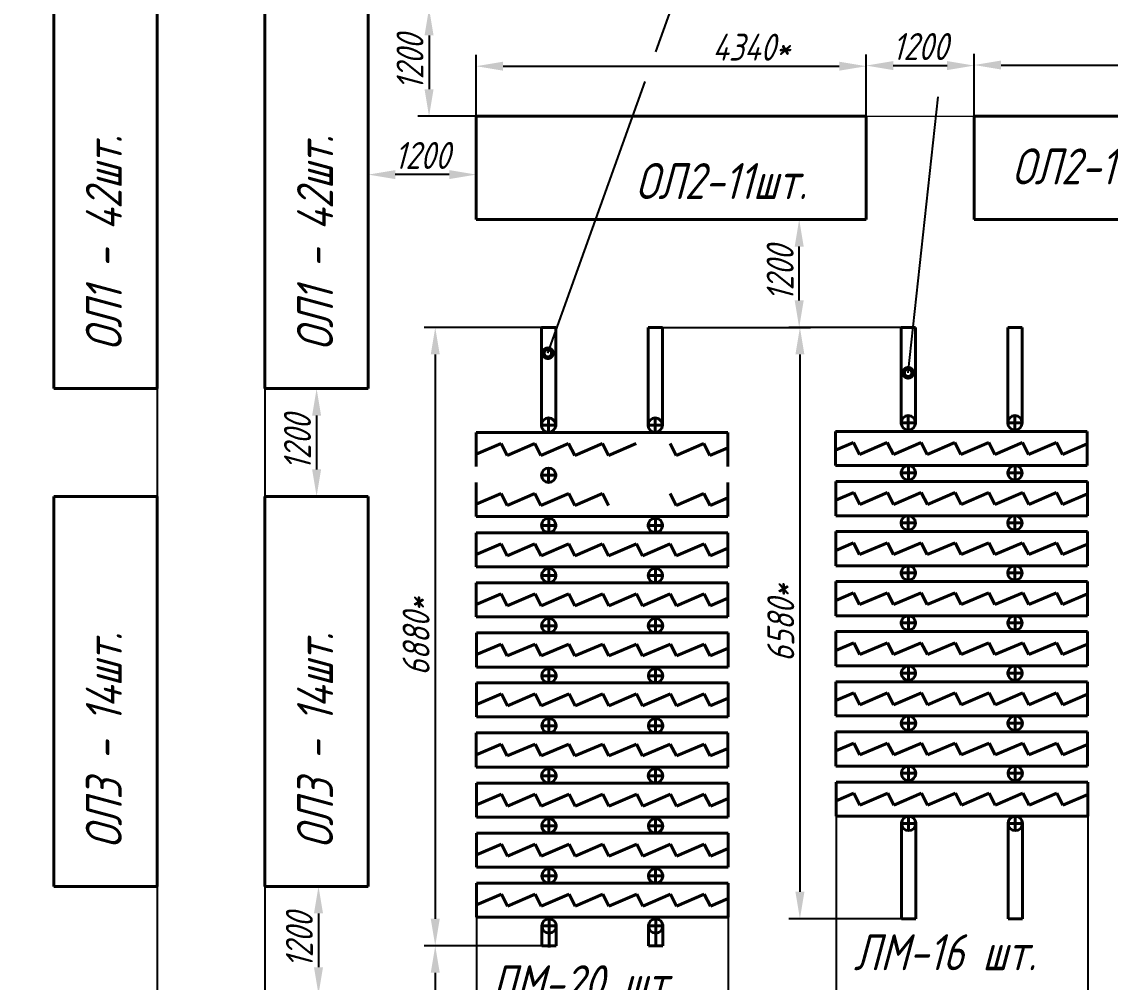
# Model space of a CAD drawing. Header units: millimetres. Extents: x -80926 to 207199, y -554506 to -32322.
# Drawn here: x 14348 to 26458, y -319440 to -308752 of the extents above; entities that cross this region are included whole.
import ezdxf

# ---------------------------------------------------------------- set-up
doc = ezdxf.new("R2010")
doc.units = ezdxf.units.MM
doc.layers.add('DIM', color=5, linetype='Continuous', lineweight=15)
doc.layers.add('KORP', color=200, linetype='Continuous', lineweight=40)
doc.styles.add('GOST 2.304', font='CS_Gost2304.shx', dxfattribs={"oblique": 15})
doc.dimstyles.new('GOST', dxfattribs={"dimscale": 0, "dimtxt": 3, "dimasz": 3, "dimexe": 1.25, "dimexo": 0, "dimtad": 1, "dimtoh": 1, "dimdec": 3, "dimtxsty": 'GOST 2.304', "dimcen": 5, "dimadec": 3, "dimazin": 2, "dimtfac": 0.75, "dimtdec": 4, "dimtmove": 1, "dimatfit": 3, "dimfxl": 0, "dimtolj": 1, "dimarcsym": 0})

# ---------------------------------------------------------------- blocks, each defined once
blk = doc.blocks.new('*D240')
at = {"layer": 'Defpoints', "color": 0}
for p in [(17527, -318374), (17527, -319574), (17649, -319574)]:
    blk.add_point(p, dxfattribs=at)
at = {"layer": 'DIM', "color": 0, "lineweight": -2}
for p, q in [((17527, -318374), (17774, -318374)), ((17649, -318674), (17649, -319274)), ((17527, -319574), (17774, -319574))]:
    blk.add_line(p, q, dxfattribs=at)
at = {"layer": 'DIM', "color": 0}
for points in [[(17599, -318674), (17699, -318674), (17649, -318374)], [(17599, -319274), (17699, -319274), (17649, -319574)]]:
    blk.add_solid(points, dxfattribs=at)
at = {"layer": 'DIM', "color": 0, "insert": (17436, -318974), "char_height": 300, "attachment_point": 5, "rotation": 90, "style": 'GOST 2.304'}
blk.add_mtext('\\A1;1200', dxfattribs=at)
blk = doc.blocks.new('*D244')
at = {"layer": 'Defpoints', "color": 0}
for p in [(18203, -310379), (18203, -310453), (19403, -310379)]:
    blk.add_point(p, dxfattribs=at)
at = {"layer": 'DIM', "color": 0, "lineweight": -2}
for p, q in [((18203, -310379), (18203, -310578)), ((19103, -310453), (18503, -310453)), ((19403, -310379), (19403, -310578))]:
    blk.add_line(p, q, dxfattribs=at)
at = {"layer": 'DIM', "color": 0}
for points in [[(18503, -310403), (18503, -310503), (18203, -310453)], [(19103, -310403), (19103, -310503), (19403, -310453)]]:
    blk.add_solid(points, dxfattribs=at)
at = {"layer": 'DIM', "color": 0, "insert": (18803, -310240), "char_height": 300, "attachment_point": 5, "style": 'GOST 2.304'}
blk.add_mtext('\\A1;1200', dxfattribs=at)
blk = doc.blocks.new('*D245')
at = {"layer": 'Defpoints', "color": 0, "ltscale": 100}
for p in [(19812, -308604), (18879, -309804), (19403, -309804)]:
    blk.add_point(p, dxfattribs=at)
at = {"layer": 'DIM', "color": 0, "lineweight": -2, "ltscale": 100}
for p, q in [((19812, -308604), (18754, -308604)), ((18879, -308904), (18879, -309504)), ((19403, -309804), (18754, -309804))]:
    blk.add_line(p, q, dxfattribs=at)
at = {"layer": 'DIM', "color": 0, "ltscale": 100}
for points in [[(18829, -308904), (18929, -308904), (18879, -308604)], [(18829, -309504), (18929, -309504), (18879, -309804)]]:
    blk.add_solid(points, dxfattribs=at)
at = {"layer": 'DIM', "color": 0, "ltscale": 100, "insert": (18667, -309204), "char_height": 300, "attachment_point": 5, "rotation": 90, "style": 'GOST 2.304'}
blk.add_mtext('\\A1;1200', dxfattribs=at)
blk = doc.blocks.new('*D246')
at = {"layer": 'Defpoints', "color": 0, "ltscale": 100}
for p in [(23743, -309247), (19403, -309804), (23743, -309804)]:
    blk.add_point(p, dxfattribs=at)
at = {"layer": 'DIM', "color": 0, "lineweight": -2, "ltscale": 100}
for p, q in [((19403, -309804), (19403, -309122)), ((23743, -309804), (23743, -309122)), ((19703, -309247), (23443, -309247))]:
    blk.add_line(p, q, dxfattribs=at)
at = {"layer": 'DIM', "color": 0, "ltscale": 100}
for points in [[(19703, -309197), (19703, -309297), (19403, -309247)], [(23443, -309197), (23443, -309297), (23743, -309247)]]:
    blk.add_solid(points, dxfattribs=at)
at = {"layer": 'DIM', "color": 0, "ltscale": 100, "insert": (22463, -309035), "char_height": 300, "attachment_point": 5, "style": 'GOST 2.304'}
blk.add_mtext('\\A1;4340*', dxfattribs=at)
blk = doc.blocks.new('*D247')
at = {"layer": 'Defpoints', "color": 0, "ltscale": 100}
for p in [(24943, -309240), (23743, -309804), (24943, -309804)]:
    blk.add_point(p, dxfattribs=at)
at = {"layer": 'DIM', "color": 0, "lineweight": -2, "ltscale": 100}
for p, q in [((23743, -309804), (23743, -309115)), ((24943, -309804), (24943, -309115)), ((24043, -309240), (24643, -309240))]:
    blk.add_line(p, q, dxfattribs=at)
at = {"layer": 'DIM', "color": 0, "ltscale": 100}
for points in [[(24043, -309190), (24043, -309290), (23743, -309240)], [(24643, -309190), (24643, -309290), (24943, -309240)]]:
    blk.add_solid(points, dxfattribs=at)
at = {"layer": 'DIM', "color": 0, "ltscale": 100, "insert": (24343, -309028), "char_height": 300, "attachment_point": 5, "style": 'GOST 2.304'}
blk.add_mtext('\\A1;1200', dxfattribs=at)
blk = doc.blocks.new('*D248')
at = {"layer": 'Defpoints', "color": 0, "ltscale": 100}
for p in [(29283, -309234), (24943, -309804), (29283, -309804)]:
    blk.add_point(p, dxfattribs=at)
at = {"layer": 'DIM', "color": 0, "lineweight": -2, "ltscale": 100}
for p, q in [((24943, -309804), (24943, -309109)), ((29283, -309804), (29283, -309109)), ((25243, -309234), (28983, -309234))]:
    blk.add_line(p, q, dxfattribs=at)
at = {"layer": 'DIM', "color": 0, "ltscale": 100}
for points in [[(25243, -309184), (25243, -309284), (24943, -309234)], [(28983, -309184), (28983, -309284), (29283, -309234)]]:
    blk.add_solid(points, dxfattribs=at)
at = {"layer": 'DIM', "color": 0, "ltscale": 100, "insert": (27113, -309021), "char_height": 300, "attachment_point": 5, "style": 'GOST 2.304'}
blk.add_mtext('\\A1;4340*', dxfattribs=at)
blk = doc.blocks.new('*D249')
at = {"layer": 'Defpoints', "color": 0}
for p in [(20134, -319034), (18948, -320944), (19343, -320944)]:
    blk.add_point(p, dxfattribs=at)
at = {"layer": 'DIM', "color": 0, "lineweight": -2}
for p, q in [((20134, -319034), (18823, -319034)), ((18948, -319334), (18948, -320644)), ((19343, -320944), (18823, -320944))]:
    blk.add_line(p, q, dxfattribs=at)
at = {"layer": 'DIM', "color": 0}
for points in [[(18898, -319334), (18998, -319334), (18948, -319034)], [(18898, -320644), (18998, -320644), (18948, -320944)]]:
    blk.add_solid(points, dxfattribs=at)
at = {"layer": 'DIM', "color": 0, "insert": (18735, -319989), "char_height": 300, "attachment_point": 5, "rotation": 90, "style": 'GOST 2.304'}
blk.add_mtext('\\A1;1970*', dxfattribs=at)
blk = doc.blocks.new('*D250')
at = {"layer": 'Defpoints', "color": 0, "ltscale": 100}
for p in [(21476, -310954), (22997, -310954), (21476, -312154)]:
    blk.add_point(p, dxfattribs=at)
at = {"layer": 'DIM', "color": 0, "lineweight": -2, "ltscale": 100}
for p, q in [((21476, -310954), (23122, -310954)), ((22997, -311854), (22997, -311254)), ((21476, -312154), (23122, -312154))]:
    blk.add_line(p, q, dxfattribs=at)
at = {"layer": 'DIM', "color": 0, "ltscale": 100}
for points in [[(22947, -311254), (23047, -311254), (22997, -310954)], [(22947, -311854), (23047, -311854), (22997, -312154)]]:
    blk.add_solid(points, dxfattribs=at)
at = {"layer": 'DIM', "color": 0, "ltscale": 100, "insert": (22785, -311554), "char_height": 300, "attachment_point": 5, "rotation": 90, "style": 'GOST 2.304'}
blk.add_mtext('\\A1;1200', dxfattribs=at)
blk = doc.blocks.new('*D253')
at = {"layer": 'Defpoints', "color": 0}
for p in [(17628, -312834), (17628, -314034), (17628, -314034)]:
    blk.add_point(p, dxfattribs=at)
at = {"layer": 'DIM', "color": 0, "lineweight": -2}
for p, q in [((17628, -312834), (17503, -312834)), ((17628, -313134), (17628, -313734)), ((17628, -314034), (17503, -314034))]:
    blk.add_line(p, q, dxfattribs=at)
at = {"layer": 'DIM', "color": 0}
for points in [[(17578, -313134), (17678, -313134), (17628, -312834)], [(17578, -313734), (17678, -313734), (17628, -314034)]]:
    blk.add_solid(points, dxfattribs=at)
at = {"layer": 'DIM', "color": 0, "insert": (17415, -313434), "char_height": 300, "attachment_point": 5, "rotation": 90, "style": 'GOST 2.304'}
blk.add_mtext('\\A1;1200', dxfattribs=at)
blk = doc.blocks.new('*D254')
at = {"layer": 'Defpoints', "color": 0, "ltscale": 100}
for p in [(18203, -308494), (18758, -308604), (18879, -308604)]:
    blk.add_point(p, dxfattribs=at)
at = {"layer": 'DIM', "color": 0, "lineweight": -2, "ltscale": 100}
for p, q in [((18879, -308549), (21103, -306157)), ((21103, -306157), (22117, -306157)), ((18879, -308194), (18879, -307894)), ((18203, -308494), (19004, -308494)), ((18879, -308494), (18879, -308604)), ((18879, -308494), (18879, -308604)), ((18758, -308604), (19004, -308604)), ((18879, -308904), (18879, -309204))]:
    blk.add_line(p, q, dxfattribs=at)
at = {"layer": 'DIM', "color": 0, "ltscale": 100}
for points in [[(18829, -308194), (18929, -308194), (18879, -308494)], [(18829, -308904), (18929, -308904), (18879, -308604)]]:
    blk.add_solid(points, dxfattribs=at)
at = {"layer": 'DIM', "color": 0, "ltscale": 100, "insert": (21610, -305944), "char_height": 300, "attachment_point": 5, "style": 'GOST 2.304'}
blk.add_mtext('\\A1;110*', dxfattribs=at)
blk = doc.blocks.new('*D256')
at = {"layer": 'Defpoints', "color": 0}
for p in [(19407, -318717), (22207, -318717), (22207, -320437)]:
    blk.add_point(p, dxfattribs=at)
at = {"layer": 'DIM', "color": 0, "lineweight": -2}
for p, q in [((19407, -318717), (19407, -320562)), ((22207, -318717), (22207, -320562)), ((19707, -320437), (21907, -320437))]:
    blk.add_line(p, q, dxfattribs=at)
at = {"layer": 'DIM', "color": 0}
for points in [[(19707, -320387), (19707, -320487), (19407, -320437)], [(21907, -320387), (21907, -320487), (22207, -320437)]]:
    blk.add_solid(points, dxfattribs=at)
at = {"layer": 'DIM', "color": 0, "insert": (20807, -320225), "char_height": 300, "attachment_point": 5, "style": 'GOST 2.304'}
blk.add_mtext('\\A1;2800*', dxfattribs=at)
blk = doc.blocks.new('*D257')
at = {"layer": 'Defpoints', "color": 0}
for p in [(23407, -317593), (22207, -319034), (23407, -320437)]:
    blk.add_point(p, dxfattribs=at)
at = {"layer": 'DIM', "color": 0, "lineweight": -2}
for p, q in [((23407, -317593), (23407, -320562)), ((22207, -319034), (22207, -320562)), ((22507, -320437), (23107, -320437))]:
    blk.add_line(p, q, dxfattribs=at)
at = {"layer": 'DIM', "color": 0}
for points in [[(22507, -320387), (22507, -320487), (22207, -320437)], [(23107, -320387), (23107, -320487), (23407, -320437)]]:
    blk.add_solid(points, dxfattribs=at)
at = {"layer": 'DIM', "color": 0, "insert": (22807, -320225), "char_height": 300, "attachment_point": 5, "style": 'GOST 2.304'}
blk.add_mtext('\\A1;1200', dxfattribs=at)
blk = doc.blocks.new('*D258')
at = {"layer": 'Defpoints', "color": 0}
for p in [(23407, -317593), (26207, -317593), (26207, -320437)]:
    blk.add_point(p, dxfattribs=at)
at = {"layer": 'DIM', "color": 0, "lineweight": -2}
for p, q in [((23407, -317593), (23407, -320562)), ((26207, -317593), (26207, -320562)), ((23707, -320437), (25907, -320437))]:
    blk.add_line(p, q, dxfattribs=at)
at = {"layer": 'DIM', "color": 0}
for points in [[(23707, -320387), (23707, -320487), (23407, -320437)], [(25907, -320387), (25907, -320487), (26207, -320437)]]:
    blk.add_solid(points, dxfattribs=at)
at = {"layer": 'DIM', "color": 0, "insert": (24807, -320225), "char_height": 300, "attachment_point": 5, "style": 'GOST 2.304'}
blk.add_mtext('\\A1;2800*', dxfattribs=at)
blk = doc.blocks.new('*D314')
at = {"layer": 'Defpoints', "color": 0}
for p in [(20129, -312154), (18948, -319034), (20129, -319034)]:
    blk.add_point(p, dxfattribs=at)
at = {"layer": 'DIM', "color": 0, "lineweight": -2}
for p, q in [((20129, -312154), (18823, -312154)), ((18948, -312454), (18948, -318734)), ((20129, -319034), (18823, -319034))]:
    blk.add_line(p, q, dxfattribs=at)
at = {"layer": 'DIM', "color": 0}
for points in [[(18898, -312454), (18998, -312454), (18948, -312154)], [(18898, -318734), (18998, -318734), (18948, -319034)]]:
    blk.add_solid(points, dxfattribs=at)
at = {"layer": 'DIM', "color": 0, "insert": (18735, -315594), "char_height": 300, "attachment_point": 5, "rotation": 90, "style": 'GOST 2.304'}
blk.add_mtext('\\A1;6880*', dxfattribs=at)
blk = doc.blocks.new('*D315')
at = {"layer": 'Defpoints', "color": 0, "ltscale": 100}
for p in [(24131, -312154), (23005, -318734), (24135, -318734)]:
    blk.add_point(p, dxfattribs=at)
at = {"layer": 'DIM', "color": 0, "lineweight": -2, "ltscale": 100}
for p, q in [((24131, -312154), (22880, -312154)), ((23005, -312454), (23005, -318434)), ((24135, -318734), (22880, -318734))]:
    blk.add_line(p, q, dxfattribs=at)
at = {"layer": 'DIM', "color": 0, "ltscale": 100}
for points in [[(22955, -312454), (23055, -312454), (23005, -312154)], [(22955, -318434), (23055, -318434), (23005, -318734)]]:
    blk.add_solid(points, dxfattribs=at)
at = {"layer": 'DIM', "color": 0, "ltscale": 100, "insert": (22792, -315444), "char_height": 300, "attachment_point": 5, "rotation": 90, "style": 'GOST 2.304'}
blk.add_mtext('\\A1;6580*', dxfattribs=at)

msp = doc.modelspace()

# ---------------------------------------------------------------- linework, layer by layer
at = {"color": 1, "linetype": 'Continuous', "lineweight": 25, "ltscale": 100}
for p, q in [((21402.2391, -309088.7478), (22528.73, -305944.2717)), ((20201.4101, -312440.7303), (21284.9031, -309416.2784)), ((24208.9989, -312658.5103), (24544.686, -309586.4416))]:
    msp.add_line(p, q, dxfattribs=at)
at = {"ltscale": 100}
for p, q in [((15852.6579, -312833.9469), (15852.6579, -314033.9469)), ((17052.6579, -312833.9469), (17052.6579, -314033.9469)), ((15852.6579, -318373.9469), (15852.6579, -319573.9469)), ((17052.6579, -318373.9469), (17052.6579, -319573.9469))]:
    msp.add_line(p, q, dxfattribs=at)
at = {"color": 1, "linetype": 'Continuous', "lineweight": 25, "ltscale": 100, "const_width": 100}
for points in [[(20226.4101, -312440.7303, 1), (20176.4101, -312440.7303, 1)], [(24233.9989, -312658.5103, 1), (24183.9989, -312658.5103, 1)]]:
    msp.add_lwpolyline(points, format="xyb", close=True, dxfattribs=at)
msp.add_open_spline([(-6391.6721, -304103.9469), (-6539.0869, -304510.5237), (-7593.8484, -311447.1481), (-8990.4567, -314571.8286), (-8967.2601, -329031.0901), (2645.5737, -330696.4969), (16923.3895, -329264.1046), (34735.8984, -329998.1005), (50856.0059, -329836.9321), (72116.3727, -329355.3163), (82007.7686, -330752.1078), (82599.1026, -321086.1843), (82921.1958, -313174.5372), (83700.5195, -306761.4353), (83438.3072, -302457.8576), (81910.1969, -302749.5348), (80198.5862, -302557.446), (79191.758, -302246.4466)], degree=3, knots=[801.6625174448, 801.6625174448, 801.6625174448, 801.6625174448, 2111.8071712127, 11138.3698301209, 23394.6988272199, 31668.3245429155, 50102.1857783468, 67549.1935370648, 85138.7487895182, 97029.3574073722, 117856.6013994624, 126232.1472898463, 136100.3298398128, 142525.9250569345, 147083.6997114652, 148988.7913002833, 149566.3012723248, 149566.3012723248, 149566.3012723248, 149566.3012723248])
at = {"layer": 'DIM', "ltscale": 100}
for p, q in [((23742.6579, -309803.9469), (24942.6579, -309803.9469)), ((22851.8135, -312153.9469), (24130.9506, -312153.9469))]:
    msp.add_line(p, q, dxfattribs=at)
at = {"layer": 'KORP'}
for p, q in [((14702.6579, -308493.9469), (14702.6579, -312833.9469)), ((15852.6579, -308493.9469), (15852.6579, -312833.9469)), ((17052.6579, -308493.9469), (17052.6579, -312833.9469)), ((18202.6579, -308493.9469), (18202.6579, -312833.9469)), ((23742.6579, -309803.9469), (19402.6579, -309803.9469)), ((19402.6579, -309803.9469), (19402.6579, -310953.9469)), ((23742.6579, -309803.9469), (23742.6579, -310953.9469)), ((24942.6579, -309803.9469), (24942.6579, -310953.9469)), ((29282.6579, -309803.9469), (24942.6579, -309803.9469)), ((23742.6579, -310953.9469), (19402.6579, -310953.9469)), ((29282.6579, -310953.9469), (24942.6579, -310953.9469)), ((20128.649, -313242.3882), (20128.649, -312153.9469)), ((20288.644, -312153.9469), (20128.649, -312153.9469)), ((20129.4129, -312153.9469), (20289.4129, -312153.9469)), ((20288.644, -313241.499), (20288.644, -312153.9469)), ((21475.134, -312153.9469), (21315.139, -312153.9469)), ((21315.139, -313242.3882), (21315.139, -312153.9469)), ((21475.9029, -312153.9469), (21315.9029, -312153.9469)), ((21475.134, -313241.499), (21475.134, -312153.9469)), ((24290.9456, -312153.9469), (24130.9506, -312153.9469)), ((24130.9506, -313215.501), (24130.9506, -312153.9469)), ((24290.9456, -313214.6119), (24290.9456, -312153.9469)), ((25477.4356, -312153.0577), (25317.4406, -312153.0577)), ((25317.4406, -313214.6119), (25317.4406, -312153.0577)), ((25477.4356, -313213.7227), (25477.4356, -312153.0577)), ((14702.6579, -312833.9469), (15852.6579, -312833.9469)), ((17052.6579, -312833.9469), (18202.6579, -312833.9469)), ((20208.644, -313153.1473), (20208.644, -313331.629)), ((21395.134, -313153.1473), (21395.134, -313331.629)), ((24210.9506, -313302.9636), (24210.9506, -313124.4819)), ((25397.4406, -313302.9636), (25397.4406, -313124.4819)), ((20116.8179, -313242.3882), (20303.5456, -313242.3882)), ((21488.4979, -313242.3882), (21301.7701, -313242.3882)), ((24117.5867, -313213.7227), (24304.3144, -313213.7227)), ((25489.2667, -313213.7227), (25302.539, -313213.7227)), ((19402.6579, -313701.499), (19402.6579, -313321.499)), ((19402.6579, -313321.499), (22202.6579, -313321.499)), ((22202.6579, -313321.499), (22202.6579, -313701.499)), ((23402.6579, -313690.6119), (23402.6579, -313310.6119)), ((23402.6579, -313310.6119), (26202.6579, -313310.6119)), ((26202.6579, -313310.6119), (26202.6579, -313690.6119)), ((19679.7341, -313445.499), (19402.6579, -313563.8122)), ((19746.8187, -313577.499), (19679.7341, -313445.499)), ((20055.9482, -313445.499), (19746.8187, -313577.499)), ((20123.0328, -313577.499), (20055.9482, -313445.499)), ((20432.1622, -313445.499), (20123.0328, -313577.499)), ((20499.2468, -313577.499), (20432.1622, -313445.499)), ((20808.3762, -313445.499), (20499.2468, -313577.499)), ((20875.4608, -313577.499), (20808.3762, -313445.499)), ((21184.5902, -313445.499), (20875.4608, -313577.499)), ((21627.8889, -313577.499), (21560.8043, -313445.499)), ((21937.0183, -313445.499), (21627.8889, -313577.499)), ((22004.1029, -313577.499), (21937.0183, -313445.499)), ((22202.6579, -313492.715), (22004.1029, -313577.499)), ((23402.6579, -313519.396), (23601.2128, -313434.6119)), ((23601.2128, -313434.6119), (23668.2975, -313566.6119)), ((23668.2975, -313566.6119), (23977.4269, -313434.6119)), ((23977.4269, -313434.6119), (24044.5115, -313566.6119)), ((24044.5115, -313566.6119), (24353.6409, -313434.6119)), ((24353.6409, -313434.6119), (24420.7255, -313566.6119)), ((24420.7255, -313566.6119), (24729.8549, -313434.6119)), ((24729.8549, -313434.6119), (24796.9395, -313566.6119)), ((24796.9395, -313566.6119), (25106.0689, -313434.6119)), ((25106.0689, -313434.6119), (25173.1536, -313566.6119)), ((25173.1536, -313566.6119), (25482.283, -313434.6119)), ((25482.283, -313434.6119), (25549.3676, -313566.6119)), ((25549.3676, -313566.6119), (25858.497, -313434.6119)), ((25858.497, -313434.6119), (25925.5816, -313566.6119)), ((25925.5816, -313566.6119), (26202.6579, -313448.2988)), ((20209.4129, -313710.0364), (20209.4129, -313888.5182)), ((26202.6579, -313690.6119), (23402.6579, -313690.6119)), ((24211.7194, -313860.7419), (24211.7194, -313682.2601)), ((25398.2094, -313860.7419), (25398.2094, -313682.2601)), ((19403.4267, -314259.2773), (19403.4267, -313879.2773)), ((20117.5867, -313799.2773), (20304.3144, -313799.2773)), ((22203.4267, -313879.2773), (22203.4267, -314259.2773)), ((23404.9644, -314248.3901), (23404.9644, -313868.3901)), ((23404.9644, -313868.3901), (26204.9644, -313868.3901)), ((24118.3556, -313771.501), (24305.0833, -313771.501)), ((25490.0356, -313771.501), (25303.3078, -313771.501)), ((26204.9644, -313868.3901), (26204.9644, -314248.3901)), ((19680.503, -314003.2773), (19403.4267, -314121.5904)), ((19747.5876, -314135.2773), (19680.503, -314003.2773)), ((20056.717, -314003.2773), (19747.5876, -314135.2773)), ((20123.8016, -314135.2773), (20056.717, -314003.2773)), ((20432.931, -314003.2773), (20123.8016, -314135.2773)), ((20500.0156, -314135.2773), (20432.931, -314003.2773)), ((20809.1451, -314003.2773), (20500.0156, -314135.2773)), ((20876.2297, -314135.2773), (20809.1451, -314003.2773)), ((21628.6577, -314135.2773), (21561.5731, -314003.2773)), ((21937.7871, -314003.2773), (21628.6577, -314135.2773)), ((22004.8717, -314135.2773), (21937.7871, -314003.2773)), ((23404.9644, -314077.1742), (23603.5194, -313992.3901)), ((23603.5194, -313992.3901), (23670.604, -314124.3901)), ((23670.604, -314124.3901), (23979.7334, -313992.3901)), ((23979.7334, -313992.3901), (24046.818, -314124.3901)), ((24046.818, -314124.3901), (24355.9475, -313992.3901)), ((24355.9475, -313992.3901), (24423.0321, -314124.3901)), ((24423.0321, -314124.3901), (24732.1615, -313992.3901)), ((24732.1615, -313992.3901), (24799.2461, -314124.3901)), ((24799.2461, -314124.3901), (25108.3755, -313992.3901)), ((25108.3755, -313992.3901), (25175.4601, -314124.3901)), ((25175.4601, -314124.3901), (25484.5895, -313992.3901)), ((25484.5895, -313992.3901), (25551.6741, -314124.3901)), ((25551.6741, -314124.3901), (25860.8035, -313992.3901)), ((25860.8035, -313992.3901), (25927.8882, -314124.3901)), ((25927.8882, -314124.3901), (26204.9644, -314006.077)), ((14702.6579, -314033.9469), (14702.6579, -318373.9469)), ((14702.6579, -314033.9469), (15852.6579, -314033.9469)), ((15852.6579, -314033.9469), (15852.6579, -318373.9469)), ((17052.6579, -314033.9469), (17052.6579, -318373.9469)), ((17052.6579, -314033.9469), (18202.6579, -314033.9469)), ((18202.6579, -314033.9469), (18202.6579, -318373.9469)), ((22203.4267, -314050.4932), (22004.8717, -314135.2773)), ((26204.9644, -314248.3901), (23404.9644, -314248.3901)), ((24210.1817, -314417.631), (24210.1817, -314239.1493)), ((25396.6717, -314417.631), (25396.6717, -314239.1493)), ((22203.4267, -314259.2773), (19403.4267, -314259.2773)), ((20118.3556, -314357.0556), (20305.0833, -314357.0556)), ((20210.1817, -314267.8147), (20210.1817, -314446.2964)), ((21490.0356, -314357.0556), (21303.3078, -314357.0556)), ((21396.6717, -314267.8147), (21396.6717, -314446.2964)), ((24116.8179, -314328.3901), (24303.5456, -314328.3901)), ((25488.4979, -314328.3901), (25301.7701, -314328.3901)), ((19404.1956, -314817.9447), (19404.1956, -314437.9447)), ((19404.1956, -314437.9447), (22204.1956, -314437.9447)), ((22204.1956, -314437.9447), (22204.1956, -314817.9447)), ((23403.4267, -314806.1684), (23403.4267, -314426.1684)), ((23403.4267, -314426.1684), (26203.4267, -314426.1684)), ((26203.4267, -314426.1684), (26203.4267, -314806.1684)), ((19681.2718, -314561.9447), (19404.1956, -314680.2578)), ((19748.3564, -314693.9447), (19681.2718, -314561.9447)), ((20057.4859, -314561.9447), (19748.3564, -314693.9447)), ((20124.5705, -314693.9447), (20057.4859, -314561.9447)), ((20433.6999, -314561.9447), (20124.5705, -314693.9447)), ((20500.7845, -314693.9447), (20433.6999, -314561.9447)), ((20809.9139, -314561.9447), (20500.7845, -314693.9447)), ((20876.9985, -314693.9447), (20809.9139, -314561.9447)), ((21186.1279, -314561.9447), (20876.9985, -314693.9447)), ((21253.2125, -314693.9447), (21186.1279, -314561.9447)), ((21562.342, -314561.9447), (21253.2125, -314693.9447)), ((21629.4266, -314693.9447), (21562.342, -314561.9447)), ((21938.556, -314561.9447), (21629.4266, -314693.9447)), ((22005.6406, -314693.9447), (21938.556, -314561.9447)), ((22204.1956, -314609.1606), (22005.6406, -314693.9447)), ((23403.4267, -314634.9525), (23601.9817, -314550.1684)), ((23601.9817, -314550.1684), (23669.0663, -314682.1684)), ((23669.0663, -314682.1684), (23978.1957, -314550.1684)), ((23978.1957, -314550.1684), (24045.2803, -314682.1684)), ((24045.2803, -314682.1684), (24354.4097, -314550.1684)), ((24354.4097, -314550.1684), (24421.4944, -314682.1684)), ((24421.4944, -314682.1684), (24730.6238, -314550.1684)), ((24730.6238, -314550.1684), (24797.7084, -314682.1684)), ((24797.7084, -314682.1684), (25106.8378, -314550.1684)), ((25106.8378, -314550.1684), (25173.9224, -314682.1684)), ((25173.9224, -314682.1684), (25483.0518, -314550.1684)), ((25483.0518, -314550.1684), (25550.1364, -314682.1684)), ((25550.1364, -314682.1684), (25859.2658, -314550.1684)), ((25859.2658, -314550.1684), (25926.3505, -314682.1684)), ((25926.3505, -314682.1684), (26203.4267, -314563.8553)), ((22204.1956, -314817.9447), (19404.1956, -314817.9447)), ((20210.9506, -314825.593), (20210.9506, -315004.0747)), ((21397.4406, -314825.593), (21397.4406, -315004.0747)), ((26203.4267, -314806.1684), (23403.4267, -314806.1684)), ((24210.9506, -314974.5201), (24210.9506, -314796.0384)), ((25397.4406, -314974.5201), (25397.4406, -314796.0384)), ((20119.1244, -314914.8338), (20305.8521, -314914.8338)), ((21490.8044, -314914.8338), (21304.0767, -314914.8338)), ((24117.5867, -314885.2793), (24304.3144, -314885.2793)), ((25489.2667, -314885.2793), (25302.539, -314885.2793)), ((19404.9644, -315375.723), (19404.9644, -314995.723)), ((19404.9644, -314995.723), (22204.9644, -314995.723)), ((22204.9644, -314995.723), (22204.9644, -315375.723)), ((23404.1956, -315362.1684), (23404.1956, -314982.1684)), ((23404.1956, -314982.1684), (26204.1956, -314982.1684)), ((26204.1956, -314982.1684), (26204.1956, -315362.1684)), ((19682.0407, -315119.723), (19404.9644, -315238.0361)), ((19749.1253, -315251.723), (19682.0407, -315119.723)), ((20058.2547, -315119.723), (19749.1253, -315251.723)), ((20125.3393, -315251.723), (20058.2547, -315119.723)), ((20434.4687, -315119.723), (20125.3393, -315251.723)), ((20501.5533, -315251.723), (20434.4687, -315119.723)), ((20810.6828, -315119.723), (20501.5533, -315251.723)), ((20877.7674, -315251.723), (20810.6828, -315119.723)), ((21186.8968, -315119.723), (20877.7674, -315251.723)), ((21253.9814, -315251.723), (21186.8968, -315119.723)), ((21563.1108, -315119.723), (21253.9814, -315251.723)), ((21630.1954, -315251.723), (21563.1108, -315119.723)), ((21939.3248, -315119.723), (21630.1954, -315251.723)), ((22006.4094, -315251.723), (21939.3248, -315119.723)), ((22204.9644, -315166.9389), (22006.4094, -315251.723)), ((23404.1956, -315190.9525), (23602.7505, -315106.1684)), ((23602.7505, -315106.1684), (23669.8352, -315238.1684)), ((23669.8352, -315238.1684), (23978.9646, -315106.1684)), ((23978.9646, -315106.1684), (24046.0492, -315238.1684)), ((24046.0492, -315238.1684), (24355.1786, -315106.1684)), ((24355.1786, -315106.1684), (24422.2632, -315238.1684)), ((24422.2632, -315238.1684), (24731.3926, -315106.1684)), ((24731.3926, -315106.1684), (24798.4772, -315238.1684)), ((24798.4772, -315238.1684), (25107.6066, -315106.1684)), ((25107.6066, -315106.1684), (25174.6913, -315238.1684)), ((25174.6913, -315238.1684), (25483.8207, -315106.1684)), ((25483.8207, -315106.1684), (25550.9053, -315238.1684)), ((25550.9053, -315238.1684), (25860.0347, -315106.1684)), ((25860.0347, -315106.1684), (25927.1193, -315238.1684)), ((25927.1193, -315238.1684), (26204.1956, -315119.8553)), ((22204.9644, -315375.723), (19404.9644, -315375.723)), ((20211.7194, -315383.3712), (20211.7194, -315561.853)), ((21398.2094, -315383.3712), (21398.2094, -315561.853)), ((26204.1956, -315362.1684), (23404.1956, -315362.1684)), ((24118.3556, -315442.1684), (24305.0833, -315442.1684)), ((24211.7194, -315531.4093), (24211.7194, -315352.9275)), ((25490.0356, -315442.1684), (25303.3078, -315442.1684)), ((25398.2094, -315531.4093), (25398.2094, -315352.9275)), ((19405.7333, -315932.6121), (19405.7333, -315552.6121)), ((19405.7333, -315552.6121), (22205.7333, -315552.6121)), ((20119.8933, -315472.6121), (20306.621, -315472.6121)), ((21491.5733, -315472.6121), (21304.8456, -315472.6121)), ((22205.7333, -315552.6121), (22205.7333, -315932.6121)), ((23404.9644, -315919.0575), (23404.9644, -315539.0575)), ((23404.9644, -315539.0575), (26204.9644, -315539.0575)), ((26204.9644, -315539.0575), (26204.9644, -315919.0575)), ((19682.8095, -315676.6121), (19405.7333, -315794.9252)), ((19749.8941, -315808.6121), (19682.8095, -315676.6121)), ((20059.0236, -315676.6121), (19749.8941, -315808.6121)), ((20126.1082, -315808.6121), (20059.0236, -315676.6121)), ((20435.2376, -315676.6121), (20126.1082, -315808.6121)), ((20502.3222, -315808.6121), (20435.2376, -315676.6121)), ((20811.4516, -315676.6121), (20502.3222, -315808.6121)), ((20878.5362, -315808.6121), (20811.4516, -315676.6121)), ((21187.6656, -315676.6121), (20878.5362, -315808.6121)), ((21254.7502, -315808.6121), (21187.6656, -315676.6121)), ((21563.8797, -315676.6121), (21254.7502, -315808.6121)), ((21630.9643, -315808.6121), (21563.8797, -315676.6121)), ((21940.0937, -315676.6121), (21630.9643, -315808.6121)), ((22007.1783, -315808.6121), (21940.0937, -315676.6121)), ((23404.9644, -315747.8416), (23603.5194, -315663.0575)), ((23603.5194, -315663.0575), (23670.604, -315795.0575)), ((23670.604, -315795.0575), (23979.7334, -315663.0575)), ((23979.7334, -315663.0575), (24046.818, -315795.0575)), ((24046.818, -315795.0575), (24355.9475, -315663.0575)), ((24355.9475, -315663.0575), (24423.0321, -315795.0575)), ((24423.0321, -315795.0575), (24732.1615, -315663.0575)), ((24732.1615, -315663.0575), (24799.2461, -315795.0575)), ((24799.2461, -315795.0575), (25108.3755, -315663.0575)), ((25108.3755, -315663.0575), (25175.4601, -315795.0575)), ((25175.4601, -315795.0575), (25484.5895, -315663.0575)), ((25484.5895, -315663.0575), (25551.6741, -315795.0575)), ((25551.6741, -315795.0575), (25860.8035, -315663.0575)), ((25860.8035, -315663.0575), (25927.8882, -315795.0575)), ((25927.8882, -315795.0575), (26204.9644, -315676.7444)), ((22205.7333, -315723.828), (22007.1783, -315808.6121)), ((22205.7333, -315932.6121), (19405.7333, -315932.6121)), ((20212.4883, -315940.2604), (20212.4883, -316118.7421)), ((21398.9783, -315940.2604), (21398.9783, -316118.7421)), ((26204.9644, -315919.0575), (23404.9644, -315919.0575)), ((24212.4883, -316089.1875), (24212.4883, -315910.7058)), ((25398.9783, -316089.1875), (25398.9783, -315910.7058)), ((20120.6621, -316029.5012), (20307.3898, -316029.5012)), ((21492.3421, -316029.5012), (21305.6144, -316029.5012)), ((24119.1244, -315999.9467), (24305.8521, -315999.9467)), ((25490.8044, -315999.9467), (25304.0767, -315999.9467)), ((19406.5021, -316488.6121), (19406.5021, -316108.6121)), ((19406.5021, -316108.6121), (22206.5021, -316108.6121)), ((22206.5021, -316108.6121), (22206.5021, -316488.6121)), ((23405.7333, -316476.8358), (23405.7333, -316096.8358)), ((23405.7333, -316096.8358), (26205.7333, -316096.8358)), ((26205.7333, -316096.8358), (26205.7333, -316476.8358)), ((19683.5784, -316232.6121), (19406.5021, -316350.9252)), ((19750.663, -316364.6121), (19683.5784, -316232.6121)), ((20059.7924, -316232.6121), (19750.663, -316364.6121)), ((20126.877, -316364.6121), (20059.7924, -316232.6121)), ((20436.0064, -316232.6121), (20126.877, -316364.6121)), ((20503.091, -316364.6121), (20436.0064, -316232.6121)), ((20812.2205, -316232.6121), (20503.091, -316364.6121)), ((20879.3051, -316364.6121), (20812.2205, -316232.6121)), ((21188.4345, -316232.6121), (20879.3051, -316364.6121)), ((21255.5191, -316364.6121), (21188.4345, -316232.6121)), ((21564.6485, -316232.6121), (21255.5191, -316364.6121)), ((21631.7331, -316364.6121), (21564.6485, -316232.6121)), ((21940.8625, -316232.6121), (21631.7331, -316364.6121)), ((22007.9471, -316364.6121), (21940.8625, -316232.6121)), ((22206.5021, -316279.828), (22007.9471, -316364.6121)), ((23405.7333, -316305.6199), (23604.2883, -316220.8358)), ((23604.2883, -316220.8358), (23671.3729, -316352.8358)), ((23671.3729, -316352.8358), (23980.5023, -316220.8358)), ((23980.5023, -316220.8358), (24047.5869, -316352.8358)), ((24047.5869, -316352.8358), (24356.7163, -316220.8358)), ((24356.7163, -316220.8358), (24423.8009, -316352.8358)), ((24423.8009, -316352.8358), (24732.9303, -316220.8358)), ((24732.9303, -316220.8358), (24800.0149, -316352.8358)), ((24800.0149, -316352.8358), (25109.1444, -316220.8358)), ((25109.1444, -316220.8358), (25176.229, -316352.8358)), ((25176.229, -316352.8358), (25485.3584, -316220.8358)), ((25485.3584, -316220.8358), (25552.443, -316352.8358)), ((25552.443, -316352.8358), (25861.5724, -316220.8358)), ((25861.5724, -316220.8358), (25928.657, -316352.8358)), ((25928.657, -316352.8358), (26205.7333, -316234.5227)), ((22206.5021, -316488.6121), (19406.5021, -316488.6121)), ((20213.2571, -316497.1495), (20213.2571, -316675.6312)), ((21399.7471, -316497.1495), (21399.7471, -316675.6312)), ((26205.7333, -316476.8358), (23405.7333, -316476.8358)), ((24213.2571, -316646.9658), (24213.2571, -316468.4841)), ((25399.7471, -316646.9658), (25399.7471, -316468.4841)), ((19404.9644, -317046.3904), (19404.9644, -316666.3904)), ((19404.9644, -316666.3904), (22204.9644, -316666.3904)), ((20121.431, -316586.3904), (20308.1587, -316586.3904)), ((21493.111, -316586.3904), (21306.3833, -316586.3904)), ((22204.9644, -316666.3904), (22204.9644, -317046.3904)), ((23406.5021, -317035.5032), (23406.5021, -316655.5032)), ((23406.5021, -316655.5032), (26206.5021, -316655.5032)), ((24119.8933, -316557.7249), (24306.621, -316557.7249)), ((25491.5733, -316557.7249), (25304.8456, -316557.7249)), ((26206.5021, -316655.5032), (26206.5021, -317035.5032)), ((19682.0407, -316790.3904), (19404.9644, -316908.7035)), ((19749.1253, -316922.3904), (19682.0407, -316790.3904)), ((20058.2547, -316790.3904), (19749.1253, -316922.3904)), ((20125.3393, -316922.3904), (20058.2547, -316790.3904)), ((20434.4687, -316790.3904), (20125.3393, -316922.3904)), ((20501.5533, -316922.3904), (20434.4687, -316790.3904)), ((20810.6828, -316790.3904), (20501.5533, -316922.3904)), ((20877.7674, -316922.3904), (20810.6828, -316790.3904)), ((21186.8968, -316790.3904), (20877.7674, -316922.3904)), ((21253.9814, -316922.3904), (21186.8968, -316790.3904)), ((21563.1108, -316790.3904), (21253.9814, -316922.3904)), ((21630.1954, -316922.3904), (21563.1108, -316790.3904)), ((21939.3248, -316790.3904), (21630.1954, -316922.3904)), ((22006.4094, -316922.3904), (21939.3248, -316790.3904)), ((23406.5021, -316864.2873), (23605.0571, -316779.5032)), ((23605.0571, -316779.5032), (23672.1417, -316911.5032)), ((23672.1417, -316911.5032), (23981.2711, -316779.5032)), ((23981.2711, -316779.5032), (24048.3557, -316911.5032)), ((24048.3557, -316911.5032), (24357.4852, -316779.5032)), ((24357.4852, -316779.5032), (24424.5698, -316911.5032)), ((24424.5698, -316911.5032), (24733.6992, -316779.5032)), ((24733.6992, -316779.5032), (24800.7838, -316911.5032)), ((24800.7838, -316911.5032), (25109.9132, -316779.5032)), ((25109.9132, -316779.5032), (25176.9978, -316911.5032)), ((25176.9978, -316911.5032), (25486.1272, -316779.5032)), ((25486.1272, -316779.5032), (25553.2118, -316911.5032)), ((25553.2118, -316911.5032), (25862.3413, -316779.5032)), ((25862.3413, -316779.5032), (25929.4259, -316911.5032)), ((25929.4259, -316911.5032), (26206.5021, -316793.1901)), ((22204.9644, -316837.6063), (22006.4094, -316922.3904)), ((26206.5021, -317035.5032), (23406.5021, -317035.5032)), ((24214.026, -317204.7441), (24214.026, -317026.2623)), ((25400.516, -317204.7441), (25400.516, -317026.2623)), ((22204.9644, -317046.3904), (19404.9644, -317046.3904)), ((20119.8933, -317143.2795), (20306.621, -317143.2795)), ((20211.7194, -317054.0386), (20211.7194, -317232.5203)), ((21491.5733, -317143.2795), (21304.8456, -317143.2795)), ((21398.2094, -317054.0386), (21398.2094, -317232.5203)), ((24120.6621, -317115.5032), (24307.3898, -317115.5032)), ((25492.3421, -317115.5032), (25305.6144, -317115.5032)), ((19407.271, -317604.1686), (19407.271, -317224.1686)), ((19407.271, -317224.1686), (22207.271, -317224.1686)), ((22207.271, -317224.1686), (22207.271, -317604.1686)), ((23407.271, -317593.2814), (23407.271, -317213.2814)), ((23407.271, -317213.2814), (26207.271, -317213.2814)), ((26207.271, -317213.2814), (26207.271, -317593.2814)), ((19684.3472, -317348.1686), (19407.271, -317466.4817)), ((19751.4318, -317480.1686), (19684.3472, -317348.1686)), ((20060.5613, -317348.1686), (19751.4318, -317480.1686)), ((20127.6459, -317480.1686), (20060.5613, -317348.1686)), ((20436.7753, -317348.1686), (20127.6459, -317480.1686)), ((20503.8599, -317480.1686), (20436.7753, -317348.1686)), ((20812.9893, -317348.1686), (20503.8599, -317480.1686)), ((20880.0739, -317480.1686), (20812.9893, -317348.1686)), ((21189.2033, -317348.1686), (20880.0739, -317480.1686)), ((21256.2879, -317480.1686), (21189.2033, -317348.1686)), ((21565.4174, -317348.1686), (21256.2879, -317480.1686)), ((21632.502, -317480.1686), (21565.4174, -317348.1686)), ((21941.6314, -317348.1686), (21632.502, -317480.1686)), ((22008.716, -317480.1686), (21941.6314, -317348.1686)), ((22207.271, -317395.3845), (22008.716, -317480.1686)), ((23407.271, -317422.0655), (23605.826, -317337.2814)), ((23605.826, -317337.2814), (23672.9106, -317469.2814)), ((23672.9106, -317469.2814), (23982.04, -317337.2814)), ((23982.04, -317337.2814), (24049.1246, -317469.2814)), ((24049.1246, -317469.2814), (24358.254, -317337.2814)), ((24358.254, -317337.2814), (24425.3386, -317469.2814)), ((24425.3386, -317469.2814), (24734.468, -317337.2814)), ((24734.468, -317337.2814), (24801.5526, -317469.2814)), ((24801.5526, -317469.2814), (25110.6821, -317337.2814)), ((25110.6821, -317337.2814), (25177.7667, -317469.2814)), ((25177.7667, -317469.2814), (25486.8961, -317337.2814)), ((25486.8961, -317337.2814), (25553.9807, -317469.2814)), ((25553.9807, -317469.2814), (25863.1101, -317337.2814)), ((25863.1101, -317337.2814), (25930.1947, -317469.2814)), ((25930.1947, -317469.2814), (26207.271, -317350.9683)), ((22207.271, -317604.1686), (19407.271, -317604.1686)), ((20212.4883, -317611.8169), (20212.4883, -317790.2986)), ((21398.9783, -317611.8169), (21398.9783, -317790.2986)), ((26207.271, -317593.2814), (23407.271, -317593.2814)), ((24214.7948, -317761.6332), (24214.7948, -317583.1515)), ((25401.2848, -317761.6332), (25401.2848, -317583.1515)), ((20120.6621, -317701.0577), (20307.3898, -317701.0577)), ((21492.3421, -317701.0577), (21305.6144, -317701.0577)), ((24121.431, -317672.3923), (24308.1587, -317672.3923)), ((24134.7948, -317674.1706), (24134.7948, -318733.9469)), ((24294.7899, -317673.2814), (24294.7899, -318733.9469)), ((25493.111, -317672.3923), (25306.3833, -317672.3923)), ((25321.2848, -317673.2814), (25321.2848, -318733.0577)), ((25481.2799, -317672.3923), (25481.2799, -318733.0577)), ((19407.271, -318161.0577), (19407.271, -317781.0577)), ((19407.271, -317781.0577), (22207.271, -317781.0577)), ((22207.271, -317781.0577), (22207.271, -318161.0577)), ((19684.3472, -317905.0577), (19407.271, -318023.3709)), ((19751.4318, -318037.0577), (19684.3472, -317905.0577)), ((20060.5613, -317905.0577), (19751.4318, -318037.0577)), ((20127.6459, -318037.0577), (20060.5613, -317905.0577)), ((20436.7753, -317905.0577), (20127.6459, -318037.0577)), ((20503.8599, -318037.0577), (20436.7753, -317905.0577)), ((20812.9893, -317905.0577), (20503.8599, -318037.0577)), ((20880.0739, -318037.0577), (20812.9893, -317905.0577)), ((21189.2033, -317905.0577), (20880.0739, -318037.0577)), ((21256.2879, -318037.0577), (21189.2033, -317905.0577)), ((21565.4174, -317905.0577), (21256.2879, -318037.0577)), ((21632.502, -318037.0577), (21565.4174, -317905.0577)), ((21941.6314, -317905.0577), (21632.502, -318037.0577)), ((22008.716, -318037.0577), (21941.6314, -317905.0577)), ((22207.271, -317952.2737), (22008.716, -318037.0577)), ((22207.271, -318161.0577), (19407.271, -318161.0577)), ((20213.2571, -318168.706), (20213.2571, -318347.1877)), ((21399.7471, -318168.706), (21399.7471, -318347.1877)), ((19407.271, -318717.0577), (19407.271, -318337.0577)), ((19407.271, -318337.0577), (22207.271, -318337.0577)), ((20121.431, -318257.9469), (20308.1587, -318257.9469)), ((21493.111, -318257.9469), (21306.3833, -318257.9469)), ((22207.271, -318337.0577), (22207.271, -318717.0577)), ((14702.6579, -318373.9469), (15852.6579, -318373.9469)), ((17052.6579, -318373.9469), (18202.6579, -318373.9469)), ((19684.3472, -318461.0577), (19407.271, -318579.3709)), ((19751.4318, -318593.0577), (19684.3472, -318461.0577)), ((20060.5613, -318461.0577), (19751.4318, -318593.0577)), ((20127.6459, -318593.0577), (20060.5613, -318461.0577)), ((20436.7753, -318461.0577), (20127.6459, -318593.0577)), ((20503.8599, -318593.0577), (20436.7753, -318461.0577)), ((20812.9893, -318461.0577), (20503.8599, -318593.0577)), ((20880.0739, -318593.0577), (20812.9893, -318461.0577)), ((21189.2033, -318461.0577), (20880.0739, -318593.0577)), ((21256.2879, -318593.0577), (21189.2033, -318461.0577)), ((21565.4174, -318461.0577), (21256.2879, -318593.0577)), ((21632.502, -318593.0577), (21565.4174, -318461.0577)), ((21941.6314, -318461.0577), (21632.502, -318593.0577)), ((22008.716, -318593.0577), (21941.6314, -318461.0577)), ((22207.271, -318508.2737), (22008.716, -318593.0577)), ((22207.271, -318717.0577), (19407.271, -318717.0577)), ((20214.026, -318725.5951), (20214.026, -319052.5469)), ((21400.516, -318725.5951), (21400.516, -319047.3046)), ((25481.2799, -318733.0577), (25321.2848, -318733.0577)), ((20121.431, -318813.9469), (20308.1587, -318813.9469)), ((20134.026, -318813.9469), (20134.026, -319033.9469)), ((20294.026, -318813.9469), (20294.026, -319033.9469)), ((21493.111, -318813.9469), (21306.3833, -318813.9469)), ((21320.516, -318813.9469), (21320.516, -319033.9469)), ((21480.516, -318813.9469), (21480.516, -319033.9469)), ((24294.7899, -318733.9469), (24134.7948, -318733.9469)), ((20134.026, -319033.9469), (20294.026, -319033.9469)), ((21480.516, -319033.9469), (21320.516, -319033.9469))]:
    msp.add_line(p, q, dxfattribs=at)
for centre in [(20208.644, -313241.499), (21395.134, -313241.499), (24210.9506, -313214.6119), (25397.4406, -313214.6119), (20209.4129, -313798.3882), (24211.7194, -313772.3901), (25398.2094, -313772.3901), (24210.1817, -314329.2793), (25396.6717, -314329.2793), (20210.1817, -314356.1664), (21396.6717, -314356.1664), (20210.9506, -314913.9447), (21397.4406, -314913.9447), (24210.9506, -314886.1684), (25397.4406, -314886.1684), (20211.7194, -315471.723), (21398.2094, -315471.723), (24211.7194, -315443.0575), (25398.2094, -315443.0575), (24212.4883, -316000.8358), (25398.9783, -316000.8358), (20212.4883, -316028.6121), (21398.9783, -316028.6121), (20213.2571, -316585.5012), (21399.7471, -316585.5012), (24213.2571, -316558.6141), (25399.7471, -316558.6141), (24214.026, -317116.3923), (25400.516, -317116.3923), (20211.7194, -317142.3904), (21398.2094, -317142.3904), (20212.4883, -317700.1686), (21398.9783, -317700.1686), (24214.7948, -317673.2814), (25401.2848, -317673.2814), (20213.2571, -318257.0577), (21399.7471, -318257.0577), (20214.026, -318813.9469), (21400.516, -318813.9469)]:
    msp.add_circle(centre, 80, dxfattribs=at)

# ---------------------------------------------------------------- texts
at = {"layer": 'KORP', "char_height": 400, "width": 5509.146457, "attachment_point": 1, "rotation": 90, "style": 'GOST 2.304'}
for s, insert in [('ОЛ1 - 42шт.', (15060.6734, -312414.1816)), ('ОЛ1 - 42шт.', (17410.6734, -312414.1816)), ('ОЛ3 - 14шт.', (15060.6734, -317954.1816)), ('ОЛ3 - 14шт.', (17410.6734, -317954.1816))]:
    msp.add_mtext(s, dxfattribs=dict(at, insert=insert))
at = {"layer": 'KORP', "char_height": 400, "attachment_point": 1, "style": 'GOST 2.304'}
for s, insert, width in [('ОЛ2-11шт.', (25362.4232, -310161.9624), 5509.146457), ('ОЛ2-11шт.', (21175.0464, -310324.9093), 4126.594929), ('ЛМ-16 шт.', (23603.7288, -318906.315), 5509.146457), ('ЛМ-20 шт.', (19546.8221, -319250.8658), 5509.146457)]:
    msp.add_mtext(s, dxfattribs=dict(at, insert=insert, width=width))

# ---------------------------------------------------------------- dimensions: what is measured, and where the dimension line sits
at = {"layer": 'DIM', "ltscale": 100}
dim = msp.add_linear_dim(base=(18879.2124, -308603.9469), p1=(18202.6579, -308493.9469), p2=(18757.5908, -308603.9469), angle=90, text='110*', dimstyle='GOST', override={"dimscale": 100, "dimlfac": 1, "dimtxsty": 'GOST 2.304', "dimsah": 1, "dimtolj": 1}, dxfattribs=at)
dim.commit()
dim.dimension.update_dxf_attribs({"geometry": '*D254', "text_midpoint": (21165.394, -306156.7717), "dimtype": 160})
for base, p1, p2, override, picture, middle in [((18879.3037, -309803.9469), (19811.8997, -308603.9469), (19402.6579, -309803.9469), {"dimscale": 100}, '*D245', (18666.8037, -309203.9469)), ((22997.4545, -310953.9469), (21475.9029, -312153.9469), (21475.9029, -310953.9469), {"dimscale": 100, "dimsah": 1}, '*D250', (22784.9545, -311553.9469))]:
    dim = msp.add_linear_dim(base=base, p1=p1, p2=p2, angle=90, dimstyle='GOST', override=override, dxfattribs=at)
    dim.commit()
    dim.dimension.update_dxf_attribs({"geometry": picture, "text_midpoint": middle})
dim = msp.add_linear_dim(base=(23742.6579, -309247.0824), p1=(19402.6579, -309803.9469), p2=(23742.6579, -309803.9469), text='4340*', dimstyle='GOST', override={"dimscale": 100, "dimsah": 1}, dxfattribs=at)
dim.commit()
dim.dimension.update_dxf_attribs({"geometry": '*D246', "text_midpoint": (22463.4901, -309247.0824), "dimtype": 160})
dim = msp.add_linear_dim(base=(24942.6579, -309240.4255), p1=(23742.6579, -309803.9469), p2=(24942.6579, -309803.9469), dimstyle='GOST', override={"dimscale": 100, "dimsah": 1}, dxfattribs=at)
dim.commit()
dim.dimension.update_dxf_attribs({"geometry": '*D247', "text_midpoint": (24342.6579, -309027.9255)})
dim = msp.add_linear_dim(base=(29282.6579, -309233.5836), p1=(24942.6579, -309803.9469), p2=(29282.6579, -309803.9469), text='4340*', dimstyle='GOST', override={"dimscale": 100, "dimsah": 1}, dxfattribs=at)
dim.commit()
dim.dimension.update_dxf_attribs({"geometry": '*D248', "text_midpoint": (27112.6579, -309021.0836)})
at = {"layer": 'DIM'}
for base, p1, p2, picture, middle in [((18202.6579, -310452.8872), (19402.6579, -310378.9469), (18202.6579, -310378.9469), '*D244', (18802.6579, -310240.3872)), ((23407.271, -320437.1625), (22207.271, -319033.9469), (23407.271, -317593.2814), '*D257', (22807.271, -320224.6625))]:
    dim = msp.add_linear_dim(base=base, p1=p1, p2=p2, dimstyle='GOST', override={"dimscale": 100, "dimsah": 1}, dxfattribs=at)
    dim.commit()
    dim.dimension.update_dxf_attribs({"geometry": picture, "text_midpoint": middle})
for base, p1, p2, text, picture, middle in [((18947.7791, -319033.9469), (20128.649, -312153.9469), (20128.649, -319033.9469), '6880*', '*D314', (18735.2791, -315593.9469)), ((18947.7791, -320943.9469), (20134.026, -319033.9469), (19342.6579, -320943.9469), '1970*', '*D249', (18735.2791, -319988.9469))]:
    dim = msp.add_linear_dim(base=base, p1=p1, p2=p2, angle=90, text=text, dimstyle='GOST', override={"dimscale": 100, "dimlfac": 1, "dimtxsty": 'GOST 2.304', "dimsah": 1, "dimtolj": 1}, dxfattribs=at)
    dim.commit()
    dim.dimension.update_dxf_attribs({"geometry": picture, "text_midpoint": middle})
at = {"layer": 'DIM', "ltscale": 100}
dim = msp.add_linear_dim(base=(23004.9723, -318733.9469), p1=(24130.9506, -312153.9469), p2=(24134.7948, -318733.9469), angle=90, text='6580*', dimstyle='GOST', override={"dimscale": 100, "dimlfac": 1, "dimtxsty": 'GOST 2.304', "dimsah": 1, "dimtolj": 1}, dxfattribs=at)
dim.commit()
dim.dimension.update_dxf_attribs({"geometry": '*D315', "text_midpoint": (22792.4723, -315443.9469)})
at = {"layer": 'DIM'}
for base, p1, p2, picture, middle in [((17627.6579, -314033.9469), (17627.6579, -312833.9469), (17627.6579, -314033.9469), '*D253', (17415.1579, -313433.9469)), ((17648.821, -319573.9469), (17527.2791, -318373.9469), (17527.2791, -319573.9469), '*D240', (17436.321, -318973.9469))]:
    dim = msp.add_linear_dim(base=base, p1=p1, p2=p2, angle=90, dimstyle='GOST', override={"dimscale": 100, "dimsah": 1}, dxfattribs=at)
    dim.commit()
    dim.dimension.update_dxf_attribs({"geometry": picture, "text_midpoint": middle})
for base, p1, p2, picture, middle in [((26207.271, -320437.1625), (23407.271, -317593.2814), (26207.271, -317593.2814), '*D258', (24807.271, -320224.6625)), ((22207.271, -320437.1625), (19407.271, -318717.0577), (22207.271, -318717.0577), '*D256', (20807.271, -320224.6625))]:
    dim = msp.add_linear_dim(base=base, p1=p1, p2=p2, text='2800*', dimstyle='GOST', override={"dimscale": 100, "dimlfac": 1, "dimtxsty": 'GOST 2.304', "dimsah": 1, "dimtolj": 1}, dxfattribs=at)
    dim.commit()
    dim.dimension.update_dxf_attribs({"geometry": picture, "text_midpoint": middle})

doc.saveas('drawing.dxf')
